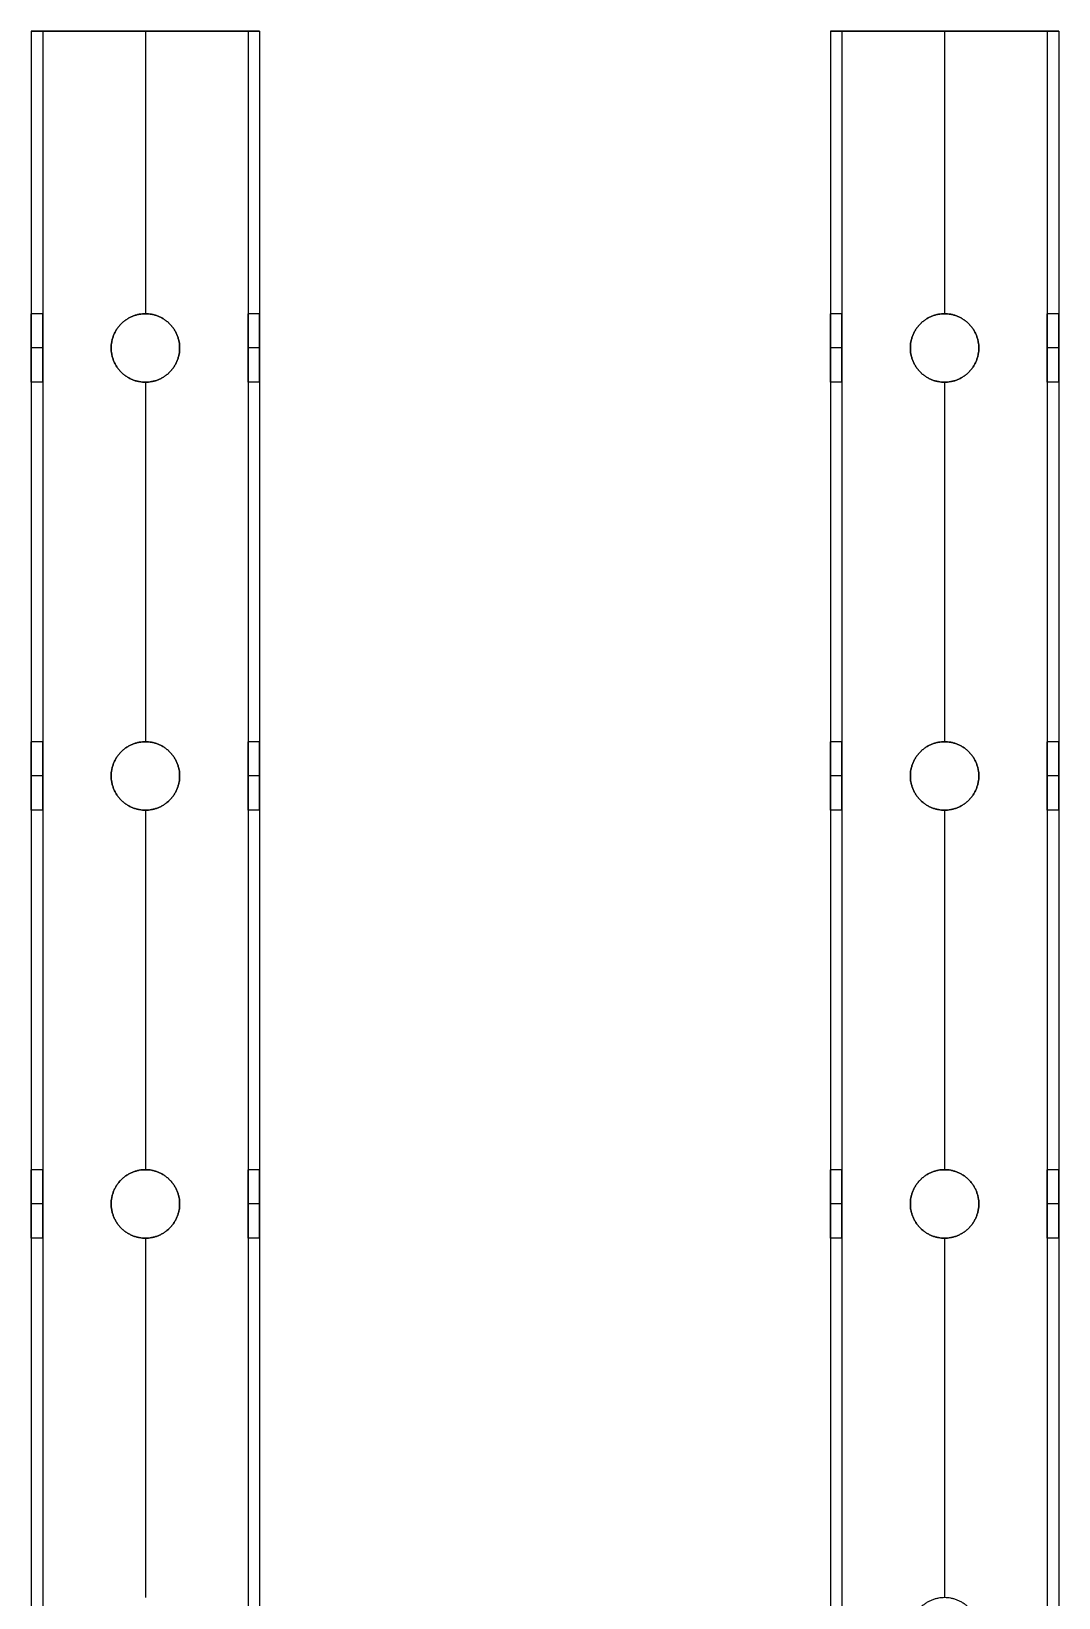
# Model space of a CAD drawing. Header units: millimetres. Extents: x 1279 to 9834, y -699 to 998.
# Drawn here: x 1538.6 to 1718.7, y 394.5 to 669 of the extents above; entities that cross this region are included whole.
import ezdxf

# ---------------------------------------------------------------- set-up
doc = ezdxf.new("R2010")
doc.units = ezdxf.units.MM
doc.header["$MEASUREMENT"] = 0
doc.layers.add('staal', color=7, linetype='Continuous', true_color=0x4c4c4c)

msp = doc.modelspace()

# ---------------------------------------------------------------- linework, layer by layer
at = {"layer": 'staal'}
for p, q in [((1538.62, 669.04, 1847.98), (1540.62, 669.04, 1847.98)), ((1558.62, 669.04, 1827.98), (1558.62, 669.04, 1829.98)), ((1558.62, 669.04, 1865.98), (1558.62, 669.04, 1867.98)), ((1576.62, 669.04, 1847.98), (1578.62, 669.04, 1847.98)), ((1678.7, 669.04, 1847.98), (1680.7, 669.04, 1847.98)), ((1698.7, 669.04, 1827.98), (1698.7, 669.04, 1829.98)), ((1698.7, 669.04, 1865.98), (1698.7, 669.04, 1867.98)), ((1716.7, 669.04, 1847.98), (1718.7, 669.04, 1847.98)), ((1540.62, 619.54, 1847.98), (1538.62, 619.54, 1847.98)), ((1558.62, 619.54, 1865.98), (1558.62, 619.54, 1867.98)), ((1558.62, 619.54, 1827.98), (1558.62, 619.54, 1829.98)), ((1578.62, 619.54, 1847.98), (1576.62, 619.54, 1847.98)), ((1680.7, 619.54, 1847.98), (1678.7, 619.54, 1847.98)), ((1698.7, 619.54, 1865.98), (1698.7, 619.54, 1867.98)), ((1698.7, 619.54, 1827.98), (1698.7, 619.54, 1829.98)), ((1718.7, 619.54, 1847.98), (1716.7, 619.54, 1847.98)), ((1540.62, 613.54, 1853.98), (1538.62, 613.54, 1853.98)), ((1540.62, 613.54, 1841.98), (1538.62, 613.54, 1841.98)), ((1552.62, 613.54, 1865.98), (1552.62, 613.54, 1867.98)), ((1552.62, 613.54, 1827.98), (1552.62, 613.54, 1829.98)), ((1564.62, 613.54, 1865.98), (1564.62, 613.54, 1867.98)), ((1564.62, 613.54, 1827.98), (1564.62, 613.54, 1829.98)), ((1578.62, 613.54, 1853.98), (1576.62, 613.54, 1853.98)), ((1578.62, 613.54, 1841.98), (1576.62, 613.54, 1841.98)), ((1680.7, 613.54, 1853.98), (1678.7, 613.54, 1853.98)), ((1680.7, 613.54, 1841.98), (1678.7, 613.54, 1841.98)), ((1692.7, 613.54, 1865.98), (1692.7, 613.54, 1867.98)), ((1692.7, 613.54, 1827.98), (1692.7, 613.54, 1829.98)), ((1704.7, 613.54, 1865.98), (1704.7, 613.54, 1867.98)), ((1704.7, 613.54, 1827.98), (1704.7, 613.54, 1829.98)), ((1718.7, 613.54, 1853.98), (1716.7, 613.54, 1853.98)), ((1718.7, 613.54, 1841.98), (1716.7, 613.54, 1841.98)), ((1540.62, 607.54, 1847.98), (1538.62, 607.54, 1847.98)), ((1558.62, 607.54, 1865.98), (1558.62, 607.54, 1867.98)), ((1558.62, 607.54, 1827.98), (1558.62, 607.54, 1829.98)), ((1578.62, 607.54, 1847.98), (1576.62, 607.54, 1847.98)), ((1680.7, 607.54, 1847.98), (1678.7, 607.54, 1847.98)), ((1698.7, 607.54, 1865.98), (1698.7, 607.54, 1867.98)), ((1698.7, 607.54, 1827.98), (1698.7, 607.54, 1829.98)), ((1718.7, 607.54, 1847.98), (1716.7, 607.54, 1847.98)), ((1540.62, 544.54, 1847.98), (1538.62, 544.54, 1847.98)), ((1558.62, 544.54, 1865.98), (1558.62, 544.54, 1867.98)), ((1558.62, 544.54, 1827.98), (1558.62, 544.54, 1829.98)), ((1578.62, 544.54, 1847.98), (1576.62, 544.54, 1847.98)), ((1680.7, 544.54, 1847.98), (1678.7, 544.54, 1847.98)), ((1698.7, 544.54, 1865.98), (1698.7, 544.54, 1867.98)), ((1698.7, 544.54, 1827.98), (1698.7, 544.54, 1829.98)), ((1718.7, 544.54, 1847.98), (1716.7, 544.54, 1847.98)), ((1540.62, 538.54, 1853.98), (1538.62, 538.54, 1853.98)), ((1540.62, 538.54, 1841.98), (1538.62, 538.54, 1841.98)), ((1552.62, 538.54, 1865.98), (1552.62, 538.54, 1867.98)), ((1552.62, 538.54, 1827.98), (1552.62, 538.54, 1829.98)), ((1564.62, 538.54, 1865.98), (1564.62, 538.54, 1867.98)), ((1564.62, 538.54, 1827.98), (1564.62, 538.54, 1829.98)), ((1578.62, 538.54, 1853.98), (1576.62, 538.54, 1853.98)), ((1578.62, 538.54, 1841.98), (1576.62, 538.54, 1841.98)), ((1680.7, 538.54, 1853.98), (1678.7, 538.54, 1853.98)), ((1680.7, 538.54, 1841.98), (1678.7, 538.54, 1841.98)), ((1692.7, 538.54, 1865.98), (1692.7, 538.54, 1867.98)), ((1692.7, 538.54, 1827.98), (1692.7, 538.54, 1829.98)), ((1704.7, 538.54, 1865.98), (1704.7, 538.54, 1867.98)), ((1704.7, 538.54, 1827.98), (1704.7, 538.54, 1829.98)), ((1718.7, 538.54, 1853.98), (1716.7, 538.54, 1853.98)), ((1718.7, 538.54, 1841.98), (1716.7, 538.54, 1841.98)), ((1540.62, 532.54, 1847.98), (1538.62, 532.54, 1847.98)), ((1558.62, 532.54, 1865.98), (1558.62, 532.54, 1867.98)), ((1558.62, 532.54, 1827.98), (1558.62, 532.54, 1829.98)), ((1578.62, 532.54, 1847.98), (1576.62, 532.54, 1847.98)), ((1680.7, 532.54, 1847.98), (1678.7, 532.54, 1847.98)), ((1698.7, 532.54, 1865.98), (1698.7, 532.54, 1867.98)), ((1698.7, 532.54, 1827.98), (1698.7, 532.54, 1829.98)), ((1718.7, 532.54, 1847.98), (1716.7, 532.54, 1847.98)), ((1540.62, 469.54, 1847.98), (1538.62, 469.54, 1847.98)), ((1558.62, 469.54, 1865.98), (1558.62, 469.54, 1867.98)), ((1558.62, 469.54, 1827.98), (1558.62, 469.54, 1829.98)), ((1578.62, 469.54, 1847.98), (1576.62, 469.54, 1847.98)), ((1680.7, 469.54, 1847.98), (1678.7, 469.54, 1847.98)), ((1698.7, 469.54, 1865.98), (1698.7, 469.54, 1867.98)), ((1698.7, 469.54, 1827.98), (1698.7, 469.54, 1829.98)), ((1718.7, 469.54, 1847.98), (1716.7, 469.54, 1847.98)), ((1540.62, 463.54, 1853.98), (1538.62, 463.54, 1853.98)), ((1540.62, 463.54, 1841.98), (1538.62, 463.54, 1841.98)), ((1552.62, 463.54, 1865.98), (1552.62, 463.54, 1867.98)), ((1552.62, 463.54, 1827.98), (1552.62, 463.54, 1829.98)), ((1564.62, 463.54, 1865.98), (1564.62, 463.54, 1867.98)), ((1564.62, 463.54, 1827.98), (1564.62, 463.54, 1829.98)), ((1578.62, 463.54, 1853.98), (1576.62, 463.54, 1853.98)), ((1578.62, 463.54, 1841.98), (1576.62, 463.54, 1841.98)), ((1680.7, 463.54, 1853.98), (1678.7, 463.54, 1853.98)), ((1680.7, 463.54, 1841.98), (1678.7, 463.54, 1841.98)), ((1692.7, 463.54, 1865.98), (1692.7, 463.54, 1867.98)), ((1692.7, 463.54, 1827.98), (1692.7, 463.54, 1829.98)), ((1704.7, 463.54, 1865.98), (1704.7, 463.54, 1867.98)), ((1704.7, 463.54, 1827.98), (1704.7, 463.54, 1829.98)), ((1718.7, 463.54, 1853.98), (1716.7, 463.54, 1853.98)), ((1718.7, 463.54, 1841.98), (1716.7, 463.54, 1841.98)), ((1540.62, 457.54, 1847.98), (1538.62, 457.54, 1847.98)), ((1558.62, 457.54, 1865.98), (1558.62, 457.54, 1867.98)), ((1558.62, 457.54, 1827.98), (1558.62, 457.54, 1829.98)), ((1578.62, 457.54, 1847.98), (1576.62, 457.54, 1847.98)), ((1680.7, 457.54, 1847.98), (1678.7, 457.54, 1847.98)), ((1698.7, 457.54, 1865.98), (1698.7, 457.54, 1867.98)), ((1698.7, 457.54, 1827.98), (1698.7, 457.54, 1829.98)), ((1718.7, 457.54, 1847.98), (1716.7, 457.54, 1847.98))]:
    msp.add_line(p, q, dxfattribs=at)
for points in [[(1538.62, 669.04, 1827.98), (1558.62, 669.04, 1827.98), (1578.62, 669.04, 1827.98)], [(1538.62, 669.04, 1827.98), (1538.62, 51.04, 1827.98), (1538.62, -566.96, 1827.98)], [(1578.62, 669.04, 1867.98), (1558.62, 669.04, 1867.98), (1538.62, 669.04, 1867.98)], [(1538.62, 669.04, 1867.98), (1538.62, 51.04, 1867.98), (1538.62, -566.96, 1867.98)], [(1538.62, 669.04, 1867.98), (1538.62, 669.04, 1847.98), (1538.62, 669.04, 1827.98)], [(1538.62, 669.04, 1847.98), (1538.62, 644.29, 1847.98), (1538.62, 619.54, 1847.98)], [(1540.62, 669.04, 1829.98), (1540.62, 669.04, 1847.98), (1540.62, 669.04, 1865.98)], [(1540.62, 669.04, 1865.98), (1540.62, 51.04, 1865.98), (1540.62, -566.96, 1865.98)], [(1540.62, 669.04, 1829.98), (1540.62, 51.04, 1829.98), (1540.62, -566.96, 1829.98)], [(1540.62, 669.04, 1865.98), (1558.62, 669.04, 1865.98), (1576.62, 669.04, 1865.98)], [(1576.62, 669.04, 1829.98), (1558.62, 669.04, 1829.98), (1540.62, 669.04, 1829.98)], [(1540.62, 669.04, 1847.98), (1540.62, 644.29, 1847.98), (1540.62, 619.54, 1847.98)], [(1558.62, 669.04, 1827.98), (1558.62, 644.29, 1827.98), (1558.62, 619.54, 1827.98)], [(1558.62, 669.04, 1867.98), (1558.62, 644.29, 1867.98), (1558.62, 619.54, 1867.98)], [(1558.62, 669.04, 1865.98), (1558.62, 644.29, 1865.98), (1558.62, 619.54, 1865.98)], [(1558.62, 669.04, 1829.98), (1558.62, 644.29, 1829.98), (1558.62, 619.54, 1829.98)], [(1576.62, 669.04, 1865.98), (1576.62, 51.04, 1865.98), (1576.62, -566.96, 1865.98)], [(1576.62, 669.04, 1865.98), (1576.62, 669.04, 1847.98), (1576.62, 669.04, 1829.98)], [(1576.62, 669.04, 1829.98), (1576.62, 51.04, 1829.98), (1576.62, -566.96, 1829.98)], [(1576.62, 669.04, 1847.98), (1576.62, 644.29, 1847.98), (1576.62, 619.54, 1847.98)], [(1578.62, 669.04, 1827.98), (1578.62, 51.04, 1827.98), (1578.62, -566.96, 1827.98)], [(1578.62, 669.04, 1827.98), (1578.62, 669.04, 1847.98), (1578.62, 669.04, 1867.98)], [(1578.62, 669.04, 1867.98), (1578.62, 51.04, 1867.98), (1578.62, -566.96, 1867.98)], [(1578.62, 669.04, 1847.98), (1578.62, 644.29, 1847.98), (1578.62, 619.54, 1847.98)], [(1678.7, 669.04, 1827.98), (1698.7, 669.04, 1827.98), (1718.7, 669.04, 1827.98)], [(1678.7, 669.04, 1827.98), (1678.7, 51.04, 1827.98), (1678.7, -566.96, 1827.98)], [(1718.7, 669.04, 1867.98), (1698.7, 669.04, 1867.98), (1678.7, 669.04, 1867.98)], [(1678.7, 669.04, 1867.98), (1678.7, 51.04, 1867.98), (1678.7, -566.96, 1867.98)], [(1678.7, 669.04, 1867.98), (1678.7, 669.04, 1847.98), (1678.7, 669.04, 1827.98)], [(1678.7, 669.04, 1847.98), (1678.7, 644.29, 1847.98), (1678.7, 619.54, 1847.98)], [(1680.7, 669.04, 1829.98), (1680.7, 669.04, 1847.98), (1680.7, 669.04, 1865.98)], [(1680.7, 669.04, 1865.98), (1680.7, 51.04, 1865.98), (1680.7, -566.96, 1865.98)], [(1680.7, 669.04, 1829.98), (1680.7, 51.04, 1829.98), (1680.7, -566.96, 1829.98)], [(1680.7, 669.04, 1865.98), (1698.7, 669.04, 1865.98), (1716.7, 669.04, 1865.98)], [(1716.7, 669.04, 1829.98), (1698.7, 669.04, 1829.98), (1680.7, 669.04, 1829.98)], [(1680.7, 669.04, 1847.98), (1680.7, 644.29, 1847.98), (1680.7, 619.54, 1847.98)], [(1698.7, 669.04, 1827.98), (1698.7, 644.29, 1827.98), (1698.7, 619.54, 1827.98)], [(1698.7, 669.04, 1867.98), (1698.7, 644.29, 1867.98), (1698.7, 619.54, 1867.98)], [(1698.7, 669.04, 1865.98), (1698.7, 644.29, 1865.98), (1698.7, 619.54, 1865.98)], [(1698.7, 669.04, 1829.98), (1698.7, 644.29, 1829.98), (1698.7, 619.54, 1829.98)], [(1716.7, 669.04, 1865.98), (1716.7, 51.04, 1865.98), (1716.7, -566.96, 1865.98)], [(1716.7, 669.04, 1865.98), (1716.7, 669.04, 1847.98), (1716.7, 669.04, 1829.98)], [(1716.7, 669.04, 1829.98), (1716.7, 51.04, 1829.98), (1716.7, -566.96, 1829.98)], [(1716.7, 669.04, 1847.98), (1716.7, 644.29, 1847.98), (1716.7, 619.54, 1847.98)], [(1718.7, 669.04, 1827.98), (1718.7, 51.04, 1827.98), (1718.7, -566.96, 1827.98)], [(1718.7, 669.04, 1827.98), (1718.7, 669.04, 1847.98), (1718.7, 669.04, 1867.98)], [(1718.7, 669.04, 1867.98), (1718.7, 51.04, 1867.98), (1718.7, -566.96, 1867.98)], [(1718.7, 669.04, 1847.98), (1718.7, 644.29, 1847.98), (1718.7, 619.54, 1847.98)], [(1538.62, 607.54, 1847.98), (1538.62, 576.04, 1847.98), (1538.62, 544.54, 1847.98)], [(1540.62, 607.54, 1847.98), (1540.62, 576.04, 1847.98), (1540.62, 544.54, 1847.98)], [(1558.62, 607.54, 1827.98), (1558.62, 576.04, 1827.98), (1558.62, 544.54, 1827.98)], [(1558.62, 607.54, 1867.98), (1558.62, 576.04, 1867.98), (1558.62, 544.54, 1867.98)], [(1558.62, 607.54, 1865.98), (1558.62, 576.04, 1865.98), (1558.62, 544.54, 1865.98)], [(1558.62, 607.54, 1829.98), (1558.62, 576.04, 1829.98), (1558.62, 544.54, 1829.98)], [(1576.62, 607.54, 1847.98), (1576.62, 576.04, 1847.98), (1576.62, 544.54, 1847.98)], [(1578.62, 607.54, 1847.98), (1578.62, 576.04, 1847.98), (1578.62, 544.54, 1847.98)], [(1678.7, 607.54, 1847.98), (1678.7, 576.04, 1847.98), (1678.7, 544.54, 1847.98)], [(1680.7, 607.54, 1847.98), (1680.7, 576.04, 1847.98), (1680.7, 544.54, 1847.98)], [(1698.7, 607.54, 1827.98), (1698.7, 576.04, 1827.98), (1698.7, 544.54, 1827.98)], [(1698.7, 607.54, 1867.98), (1698.7, 576.04, 1867.98), (1698.7, 544.54, 1867.98)], [(1698.7, 607.54, 1865.98), (1698.7, 576.04, 1865.98), (1698.7, 544.54, 1865.98)], [(1698.7, 607.54, 1829.98), (1698.7, 576.04, 1829.98), (1698.7, 544.54, 1829.98)], [(1716.7, 607.54, 1847.98), (1716.7, 576.04, 1847.98), (1716.7, 544.54, 1847.98)], [(1718.7, 607.54, 1847.98), (1718.7, 576.04, 1847.98), (1718.7, 544.54, 1847.98)], [(1538.62, 532.54, 1847.98), (1538.62, 501.04, 1847.98), (1538.62, 469.54, 1847.98)], [(1540.62, 532.54, 1847.98), (1540.62, 501.04, 1847.98), (1540.62, 469.54, 1847.98)], [(1558.62, 532.54, 1827.98), (1558.62, 501.04, 1827.98), (1558.62, 469.54, 1827.98)], [(1558.62, 532.54, 1867.98), (1558.62, 501.04, 1867.98), (1558.62, 469.54, 1867.98)], [(1558.62, 532.54, 1865.98), (1558.62, 501.04, 1865.98), (1558.62, 469.54, 1865.98)], [(1558.62, 532.54, 1829.98), (1558.62, 501.04, 1829.98), (1558.62, 469.54, 1829.98)], [(1576.62, 532.54, 1847.98), (1576.62, 501.04, 1847.98), (1576.62, 469.54, 1847.98)], [(1578.62, 532.54, 1847.98), (1578.62, 501.04, 1847.98), (1578.62, 469.54, 1847.98)], [(1678.7, 532.54, 1847.98), (1678.7, 501.04, 1847.98), (1678.7, 469.54, 1847.98)], [(1680.7, 532.54, 1847.98), (1680.7, 501.04, 1847.98), (1680.7, 469.54, 1847.98)], [(1698.7, 532.54, 1827.98), (1698.7, 501.04, 1827.98), (1698.7, 469.54, 1827.98)], [(1698.7, 532.54, 1867.98), (1698.7, 501.04, 1867.98), (1698.7, 469.54, 1867.98)], [(1698.7, 532.54, 1865.98), (1698.7, 501.04, 1865.98), (1698.7, 469.54, 1865.98)], [(1698.7, 532.54, 1829.98), (1698.7, 501.04, 1829.98), (1698.7, 469.54, 1829.98)], [(1716.7, 532.54, 1847.98), (1716.7, 501.04, 1847.98), (1716.7, 469.54, 1847.98)], [(1718.7, 532.54, 1847.98), (1718.7, 501.04, 1847.98), (1718.7, 469.54, 1847.98)], [(1538.62, 457.54, 1847.98), (1538.62, 426.04, 1847.98), (1538.62, 394.54, 1847.98)], [(1540.62, 457.54, 1847.98), (1540.62, 426.04, 1847.98), (1540.62, 394.54, 1847.98)], [(1558.62, 457.54, 1827.98), (1558.62, 426.04, 1827.98), (1558.62, 394.54, 1827.98)], [(1558.62, 457.54, 1867.98), (1558.62, 426.04, 1867.98), (1558.62, 394.54, 1867.98)], [(1558.62, 457.54, 1865.98), (1558.62, 426.04, 1865.98), (1558.62, 394.54, 1865.98)], [(1558.62, 457.54, 1829.98), (1558.62, 426.04, 1829.98), (1558.62, 394.54, 1829.98)], [(1576.62, 457.54, 1847.98), (1576.62, 426.04, 1847.98), (1576.62, 394.54, 1847.98)], [(1578.62, 457.54, 1847.98), (1578.62, 426.04, 1847.98), (1578.62, 394.54, 1847.98)], [(1678.7, 457.54, 1847.98), (1678.7, 426.04, 1847.98), (1678.7, 394.54, 1847.98)], [(1680.7, 457.54, 1847.98), (1680.7, 426.04, 1847.98), (1680.7, 394.54, 1847.98)], [(1698.7, 457.54, 1827.98), (1698.7, 426.04, 1827.98), (1698.7, 394.54, 1827.98)], [(1698.7, 457.54, 1867.98), (1698.7, 426.04, 1867.98), (1698.7, 394.54, 1867.98)], [(1698.7, 457.54, 1865.98), (1698.7, 426.04, 1865.98), (1698.7, 394.54, 1865.98)], [(1698.7, 457.54, 1829.98), (1698.7, 426.04, 1829.98), (1698.7, 394.54, 1829.98)], [(1716.7, 457.54, 1847.98), (1716.7, 426.04, 1847.98), (1716.7, 394.54, 1847.98)], [(1718.7, 457.54, 1847.98), (1718.7, 426.04, 1847.98), (1718.7, 394.54, 1847.98)]]:
    msp.add_open_spline(points, degree=2, dxfattribs=at)
for points, weights, knots in [([(1538.62, 613.54, 1853.98), (1538.62, 607.54, 1853.98), (1538.62, 607.54, 1847.98), (1538.62, 607.54, 1841.98), (1538.62, 613.54, 1841.98), (1538.62, 619.54, 1841.98), (1538.62, 619.54, 1847.98), (1538.62, 619.54, 1853.98), (1538.62, 613.54, 1853.98)], [1, 0.707106781187, 1, 0.707106781187, 1, 0.707106781187, 1, 0.707106781187, 1], [0, 0, 0, 7.853982, 7.853982, 15.707963, 15.707963, 23.561945, 23.561945, 31.415927, 31.415927, 31.415927]), ([(1538.62, 613.54, 1853.98), (1538.62, 619.54, 1853.98), (1538.62, 619.54, 1847.98), (1538.62, 619.54, 1841.98), (1538.62, 613.54, 1841.98)], [1, 0.707106781187, 1, 0.707106781187, 1], [-31.415927, -31.415927, -31.415927, -23.561945, -23.561945, -15.707963, -15.707963, -15.707963]), ([(1540.62, 613.54, 1853.98), (1540.62, 619.54, 1853.98), (1540.62, 619.54, 1847.98), (1540.62, 619.54, 1841.98), (1540.62, 613.54, 1841.98), (1540.62, 607.54, 1841.98), (1540.62, 607.54, 1847.98), (1540.62, 607.54, 1853.98), (1540.62, 613.54, 1853.98)], [1, 0.707106781187, 1, 0.707106781187, 1, 0.707106781187, 1, 0.707106781187, 1], [-31.415927, -31.415927, -31.415927, -23.561945, -23.561945, -15.707963, -15.707963, -7.853982, -7.853982, 0, 0, 0]), ([(1552.62, 613.54, 1827.98), (1552.62, 607.54, 1827.98), (1558.62, 607.54, 1827.98), (1564.62, 607.54, 1827.98), (1564.62, 613.54, 1827.98), (1564.62, 619.54, 1827.98), (1558.62, 619.54, 1827.98), (1552.62, 619.54, 1827.98), (1552.62, 613.54, 1827.98)], [1, 0.707106781187, 1, 0.707106781187, 1, 0.707106781187, 1, 0.707106781187, 1], [0, 0, 0, 7.853982, 7.853982, 15.707963, 15.707963, 23.561945, 23.561945, 31.415927, 31.415927, 31.415927]), ([(1552.62, 613.54, 1867.98), (1552.62, 619.54, 1867.98), (1558.62, 619.54, 1867.98), (1564.62, 619.54, 1867.98), (1564.62, 613.54, 1867.98), (1564.62, 607.54, 1867.98), (1558.62, 607.54, 1867.98), (1552.62, 607.54, 1867.98), (1552.62, 613.54, 1867.98)], [1, 0.707106781187, 1, 0.707106781187, 1, 0.707106781187, 1, 0.707106781187, 1], [-31.415927, -31.415927, -31.415927, -23.561945, -23.561945, -15.707963, -15.707963, -7.853982, -7.853982, 0, 0, 0]), ([(1552.62, 613.54, 1865.98), (1552.62, 607.54, 1865.98), (1558.62, 607.54, 1865.98), (1564.62, 607.54, 1865.98), (1564.62, 613.54, 1865.98), (1564.62, 619.54, 1865.98), (1558.62, 619.54, 1865.98), (1552.62, 619.54, 1865.98), (1552.62, 613.54, 1865.98)], [1, 0.707106781187, 1, 0.707106781187, 1, 0.707106781187, 1, 0.707106781187, 1], [0, 0, 0, 7.853982, 7.853982, 15.707963, 15.707963, 23.561945, 23.561945, 31.415927, 31.415927, 31.415927]), ([(1552.62, 613.54, 1829.98), (1552.62, 619.54, 1829.98), (1558.62, 619.54, 1829.98), (1564.62, 619.54, 1829.98), (1564.62, 613.54, 1829.98), (1564.62, 607.54, 1829.98), (1558.62, 607.54, 1829.98), (1552.62, 607.54, 1829.98), (1552.62, 613.54, 1829.98)], [1, 0.707106781187, 1, 0.707106781187, 1, 0.707106781187, 1, 0.707106781187, 1], [-31.415927, -31.415927, -31.415927, -23.561945, -23.561945, -15.707963, -15.707963, -7.853982, -7.853982, 0, 0, 0]), ([(1564.62, 613.54, 1827.98), (1564.62, 619.54, 1827.98), (1558.62, 619.54, 1827.98), (1552.62, 619.54, 1827.98), (1552.62, 613.54, 1827.98)], [1, 0.707106781187, 1, 0.707106781187, 1], [15.707963, 15.707963, 15.707963, 23.561945, 23.561945, 31.415927, 31.415927, 31.415927]), ([(1576.62, 613.54, 1853.98), (1576.62, 607.54, 1853.98), (1576.62, 607.54, 1847.98), (1576.62, 607.54, 1841.98), (1576.62, 613.54, 1841.98), (1576.62, 619.54, 1841.98), (1576.62, 619.54, 1847.98), (1576.62, 619.54, 1853.98), (1576.62, 613.54, 1853.98)], [1, 0.707106781187, 1, 0.707106781187, 1, 0.707106781187, 1, 0.707106781187, 1], [0, 0, 0, 7.853982, 7.853982, 15.707963, 15.707963, 23.561945, 23.561945, 31.415927, 31.415927, 31.415927]), ([(1578.62, 613.54, 1853.98), (1578.62, 619.54, 1853.98), (1578.62, 619.54, 1847.98), (1578.62, 619.54, 1841.98), (1578.62, 613.54, 1841.98), (1578.62, 607.54, 1841.98), (1578.62, 607.54, 1847.98), (1578.62, 607.54, 1853.98), (1578.62, 613.54, 1853.98)], [1, 0.707106781187, 1, 0.707106781187, 1, 0.707106781187, 1, 0.707106781187, 1], [-31.415927, -31.415927, -31.415927, -23.561945, -23.561945, -15.707963, -15.707963, -7.853982, -7.853982, 0, 0, 0]), ([(1678.7, 613.54, 1853.98), (1678.7, 607.54, 1853.98), (1678.7, 607.54, 1847.98), (1678.7, 607.54, 1841.98), (1678.7, 613.54, 1841.98), (1678.7, 619.54, 1841.98), (1678.7, 619.54, 1847.98), (1678.7, 619.54, 1853.98), (1678.7, 613.54, 1853.98)], [1, 0.707106781187, 1, 0.707106781187, 1, 0.707106781187, 1, 0.707106781187, 1], [0, 0, 0, 7.853982, 7.853982, 15.707963, 15.707963, 23.561945, 23.561945, 31.415927, 31.415927, 31.415927]), ([(1678.7, 613.54, 1853.98), (1678.7, 619.54, 1853.98), (1678.7, 619.54, 1847.98), (1678.7, 619.54, 1841.98), (1678.7, 613.54, 1841.98)], [1, 0.707106781187, 1, 0.707106781187, 1], [-31.415927, -31.415927, -31.415927, -23.561945, -23.561945, -15.707963, -15.707963, -15.707963]), ([(1680.7, 613.54, 1853.98), (1680.7, 619.54, 1853.98), (1680.7, 619.54, 1847.98), (1680.7, 619.54, 1841.98), (1680.7, 613.54, 1841.98), (1680.7, 607.54, 1841.98), (1680.7, 607.54, 1847.98), (1680.7, 607.54, 1853.98), (1680.7, 613.54, 1853.98)], [1, 0.707106781187, 1, 0.707106781187, 1, 0.707106781187, 1, 0.707106781187, 1], [-31.415927, -31.415927, -31.415927, -23.561945, -23.561945, -15.707963, -15.707963, -7.853982, -7.853982, 0, 0, 0]), ([(1692.7, 613.54, 1827.98), (1692.7, 607.54, 1827.98), (1698.7, 607.54, 1827.98), (1704.7, 607.54, 1827.98), (1704.7, 613.54, 1827.98), (1704.7, 619.54, 1827.98), (1698.7, 619.54, 1827.98), (1692.7, 619.54, 1827.98), (1692.7, 613.54, 1827.98)], [1, 0.707106781187, 1, 0.707106781187, 1, 0.707106781187, 1, 0.707106781187, 1], [0, 0, 0, 7.853982, 7.853982, 15.707963, 15.707963, 23.561945, 23.561945, 31.415927, 31.415927, 31.415927]), ([(1692.7, 613.54, 1867.98), (1692.7, 619.54, 1867.98), (1698.7, 619.54, 1867.98), (1704.7, 619.54, 1867.98), (1704.7, 613.54, 1867.98), (1704.7, 607.54, 1867.98), (1698.7, 607.54, 1867.98), (1692.7, 607.54, 1867.98), (1692.7, 613.54, 1867.98)], [1, 0.707106781187, 1, 0.707106781187, 1, 0.707106781187, 1, 0.707106781187, 1], [-31.415927, -31.415927, -31.415927, -23.561945, -23.561945, -15.707963, -15.707963, -7.853982, -7.853982, 0, 0, 0]), ([(1692.7, 613.54, 1865.98), (1692.7, 607.54, 1865.98), (1698.7, 607.54, 1865.98), (1704.7, 607.54, 1865.98), (1704.7, 613.54, 1865.98), (1704.7, 619.54, 1865.98), (1698.7, 619.54, 1865.98), (1692.7, 619.54, 1865.98), (1692.7, 613.54, 1865.98)], [1, 0.707106781187, 1, 0.707106781187, 1, 0.707106781187, 1, 0.707106781187, 1], [0, 0, 0, 7.853982, 7.853982, 15.707963, 15.707963, 23.561945, 23.561945, 31.415927, 31.415927, 31.415927]), ([(1692.7, 613.54, 1829.98), (1692.7, 619.54, 1829.98), (1698.7, 619.54, 1829.98), (1704.7, 619.54, 1829.98), (1704.7, 613.54, 1829.98), (1704.7, 607.54, 1829.98), (1698.7, 607.54, 1829.98), (1692.7, 607.54, 1829.98), (1692.7, 613.54, 1829.98)], [1, 0.707106781187, 1, 0.707106781187, 1, 0.707106781187, 1, 0.707106781187, 1], [-31.415927, -31.415927, -31.415927, -23.561945, -23.561945, -15.707963, -15.707963, -7.853982, -7.853982, 0, 0, 0]), ([(1704.7, 613.54, 1827.98), (1704.7, 619.54, 1827.98), (1698.7, 619.54, 1827.98), (1692.7, 619.54, 1827.98), (1692.7, 613.54, 1827.98)], [1, 0.707106781187, 1, 0.707106781187, 1], [15.707963, 15.707963, 15.707963, 23.561945, 23.561945, 31.415927, 31.415927, 31.415927]), ([(1716.7, 613.54, 1853.98), (1716.7, 607.54, 1853.98), (1716.7, 607.54, 1847.98), (1716.7, 607.54, 1841.98), (1716.7, 613.54, 1841.98), (1716.7, 619.54, 1841.98), (1716.7, 619.54, 1847.98), (1716.7, 619.54, 1853.98), (1716.7, 613.54, 1853.98)], [1, 0.707106781187, 1, 0.707106781187, 1, 0.707106781187, 1, 0.707106781187, 1], [0, 0, 0, 7.853982, 7.853982, 15.707963, 15.707963, 23.561945, 23.561945, 31.415927, 31.415927, 31.415927]), ([(1718.7, 613.54, 1853.98), (1718.7, 619.54, 1853.98), (1718.7, 619.54, 1847.98), (1718.7, 619.54, 1841.98), (1718.7, 613.54, 1841.98), (1718.7, 607.54, 1841.98), (1718.7, 607.54, 1847.98), (1718.7, 607.54, 1853.98), (1718.7, 613.54, 1853.98)], [1, 0.707106781187, 1, 0.707106781187, 1, 0.707106781187, 1, 0.707106781187, 1], [-31.415927, -31.415927, -31.415927, -23.561945, -23.561945, -15.707963, -15.707963, -7.853982, -7.853982, 0, 0, 0]), ([(1538.62, 538.54, 1853.98), (1538.62, 532.54, 1853.98), (1538.62, 532.54, 1847.98), (1538.62, 532.54, 1841.98), (1538.62, 538.54, 1841.98), (1538.62, 544.54, 1841.98), (1538.62, 544.54, 1847.98), (1538.62, 544.54, 1853.98), (1538.62, 538.54, 1853.98)], [1, 0.707106781187, 1, 0.707106781187, 1, 0.707106781187, 1, 0.707106781187, 1], [0, 0, 0, 7.853982, 7.853982, 15.707963, 15.707963, 23.561945, 23.561945, 31.415927, 31.415927, 31.415927]), ([(1538.62, 538.54, 1853.98), (1538.62, 544.54, 1853.98), (1538.62, 544.54, 1847.98), (1538.62, 544.54, 1841.98), (1538.62, 538.54, 1841.98)], [1, 0.707106781187, 1, 0.707106781187, 1], [-31.415927, -31.415927, -31.415927, -23.561945, -23.561945, -15.707963, -15.707963, -15.707963]), ([(1540.62, 538.54, 1853.98), (1540.62, 544.54, 1853.98), (1540.62, 544.54, 1847.98), (1540.62, 544.54, 1841.98), (1540.62, 538.54, 1841.98), (1540.62, 532.54, 1841.98), (1540.62, 532.54, 1847.98), (1540.62, 532.54, 1853.98), (1540.62, 538.54, 1853.98)], [1, 0.707106781187, 1, 0.707106781187, 1, 0.707106781187, 1, 0.707106781187, 1], [-31.415927, -31.415927, -31.415927, -23.561945, -23.561945, -15.707963, -15.707963, -7.853982, -7.853982, 0, 0, 0]), ([(1552.62, 538.54, 1827.98), (1552.62, 532.54, 1827.98), (1558.62, 532.54, 1827.98), (1564.62, 532.54, 1827.98), (1564.62, 538.54, 1827.98), (1564.62, 544.54, 1827.98), (1558.62, 544.54, 1827.98), (1552.62, 544.54, 1827.98), (1552.62, 538.54, 1827.98)], [1, 0.707106781187, 1, 0.707106781187, 1, 0.707106781187, 1, 0.707106781187, 1], [0, 0, 0, 7.853982, 7.853982, 15.707963, 15.707963, 23.561945, 23.561945, 31.415927, 31.415927, 31.415927]), ([(1552.62, 538.54, 1867.98), (1552.62, 544.54, 1867.98), (1558.62, 544.54, 1867.98), (1564.62, 544.54, 1867.98), (1564.62, 538.54, 1867.98), (1564.62, 532.54, 1867.98), (1558.62, 532.54, 1867.98), (1552.62, 532.54, 1867.98), (1552.62, 538.54, 1867.98)], [1, 0.707106781187, 1, 0.707106781187, 1, 0.707106781187, 1, 0.707106781187, 1], [-31.415927, -31.415927, -31.415927, -23.561945, -23.561945, -15.707963, -15.707963, -7.853982, -7.853982, 0, 0, 0]), ([(1552.62, 538.54, 1865.98), (1552.62, 532.54, 1865.98), (1558.62, 532.54, 1865.98), (1564.62, 532.54, 1865.98), (1564.62, 538.54, 1865.98), (1564.62, 544.54, 1865.98), (1558.62, 544.54, 1865.98), (1552.62, 544.54, 1865.98), (1552.62, 538.54, 1865.98)], [1, 0.707106781187, 1, 0.707106781187, 1, 0.707106781187, 1, 0.707106781187, 1], [0, 0, 0, 7.853982, 7.853982, 15.707963, 15.707963, 23.561945, 23.561945, 31.415927, 31.415927, 31.415927]), ([(1552.62, 538.54, 1829.98), (1552.62, 544.54, 1829.98), (1558.62, 544.54, 1829.98), (1564.62, 544.54, 1829.98), (1564.62, 538.54, 1829.98), (1564.62, 532.54, 1829.98), (1558.62, 532.54, 1829.98), (1552.62, 532.54, 1829.98), (1552.62, 538.54, 1829.98)], [1, 0.707106781187, 1, 0.707106781187, 1, 0.707106781187, 1, 0.707106781187, 1], [-31.415927, -31.415927, -31.415927, -23.561945, -23.561945, -15.707963, -15.707963, -7.853982, -7.853982, 0, 0, 0]), ([(1564.62, 538.54, 1827.98), (1564.62, 544.54, 1827.98), (1558.62, 544.54, 1827.98), (1552.62, 544.54, 1827.98), (1552.62, 538.54, 1827.98)], [1, 0.707106781187, 1, 0.707106781187, 1], [15.707963, 15.707963, 15.707963, 23.561945, 23.561945, 31.415927, 31.415927, 31.415927]), ([(1576.62, 538.54, 1853.98), (1576.62, 532.54, 1853.98), (1576.62, 532.54, 1847.98), (1576.62, 532.54, 1841.98), (1576.62, 538.54, 1841.98), (1576.62, 544.54, 1841.98), (1576.62, 544.54, 1847.98), (1576.62, 544.54, 1853.98), (1576.62, 538.54, 1853.98)], [1, 0.707106781187, 1, 0.707106781187, 1, 0.707106781187, 1, 0.707106781187, 1], [0, 0, 0, 7.853982, 7.853982, 15.707963, 15.707963, 23.561945, 23.561945, 31.415927, 31.415927, 31.415927]), ([(1578.62, 538.54, 1853.98), (1578.62, 544.54, 1853.98), (1578.62, 544.54, 1847.98), (1578.62, 544.54, 1841.98), (1578.62, 538.54, 1841.98), (1578.62, 532.54, 1841.98), (1578.62, 532.54, 1847.98), (1578.62, 532.54, 1853.98), (1578.62, 538.54, 1853.98)], [1, 0.707106781187, 1, 0.707106781187, 1, 0.707106781187, 1, 0.707106781187, 1], [-31.415927, -31.415927, -31.415927, -23.561945, -23.561945, -15.707963, -15.707963, -7.853982, -7.853982, 0, 0, 0]), ([(1678.7, 538.54, 1853.98), (1678.7, 532.54, 1853.98), (1678.7, 532.54, 1847.98), (1678.7, 532.54, 1841.98), (1678.7, 538.54, 1841.98), (1678.7, 544.54, 1841.98), (1678.7, 544.54, 1847.98), (1678.7, 544.54, 1853.98), (1678.7, 538.54, 1853.98)], [1, 0.707106781187, 1, 0.707106781187, 1, 0.707106781187, 1, 0.707106781187, 1], [0, 0, 0, 7.853982, 7.853982, 15.707963, 15.707963, 23.561945, 23.561945, 31.415927, 31.415927, 31.415927]), ([(1678.7, 538.54, 1853.98), (1678.7, 544.54, 1853.98), (1678.7, 544.54, 1847.98), (1678.7, 544.54, 1841.98), (1678.7, 538.54, 1841.98)], [1, 0.707106781187, 1, 0.707106781187, 1], [-31.415927, -31.415927, -31.415927, -23.561945, -23.561945, -15.707963, -15.707963, -15.707963]), ([(1680.7, 538.54, 1853.98), (1680.7, 544.54, 1853.98), (1680.7, 544.54, 1847.98), (1680.7, 544.54, 1841.98), (1680.7, 538.54, 1841.98), (1680.7, 532.54, 1841.98), (1680.7, 532.54, 1847.98), (1680.7, 532.54, 1853.98), (1680.7, 538.54, 1853.98)], [1, 0.707106781187, 1, 0.707106781187, 1, 0.707106781187, 1, 0.707106781187, 1], [-31.415927, -31.415927, -31.415927, -23.561945, -23.561945, -15.707963, -15.707963, -7.853982, -7.853982, 0, 0, 0]), ([(1692.7, 538.54, 1827.98), (1692.7, 532.54, 1827.98), (1698.7, 532.54, 1827.98), (1704.7, 532.54, 1827.98), (1704.7, 538.54, 1827.98), (1704.7, 544.54, 1827.98), (1698.7, 544.54, 1827.98), (1692.7, 544.54, 1827.98), (1692.7, 538.54, 1827.98)], [1, 0.707106781187, 1, 0.707106781187, 1, 0.707106781187, 1, 0.707106781187, 1], [0, 0, 0, 7.853982, 7.853982, 15.707963, 15.707963, 23.561945, 23.561945, 31.415927, 31.415927, 31.415927]), ([(1692.7, 538.54, 1867.98), (1692.7, 544.54, 1867.98), (1698.7, 544.54, 1867.98), (1704.7, 544.54, 1867.98), (1704.7, 538.54, 1867.98), (1704.7, 532.54, 1867.98), (1698.7, 532.54, 1867.98), (1692.7, 532.54, 1867.98), (1692.7, 538.54, 1867.98)], [1, 0.707106781187, 1, 0.707106781187, 1, 0.707106781187, 1, 0.707106781187, 1], [-31.415927, -31.415927, -31.415927, -23.561945, -23.561945, -15.707963, -15.707963, -7.853982, -7.853982, 0, 0, 0]), ([(1692.7, 538.54, 1865.98), (1692.7, 532.54, 1865.98), (1698.7, 532.54, 1865.98), (1704.7, 532.54, 1865.98), (1704.7, 538.54, 1865.98), (1704.7, 544.54, 1865.98), (1698.7, 544.54, 1865.98), (1692.7, 544.54, 1865.98), (1692.7, 538.54, 1865.98)], [1, 0.707106781187, 1, 0.707106781187, 1, 0.707106781187, 1, 0.707106781187, 1], [0, 0, 0, 7.853982, 7.853982, 15.707963, 15.707963, 23.561945, 23.561945, 31.415927, 31.415927, 31.415927]), ([(1692.7, 538.54, 1829.98), (1692.7, 544.54, 1829.98), (1698.7, 544.54, 1829.98), (1704.7, 544.54, 1829.98), (1704.7, 538.54, 1829.98), (1704.7, 532.54, 1829.98), (1698.7, 532.54, 1829.98), (1692.7, 532.54, 1829.98), (1692.7, 538.54, 1829.98)], [1, 0.707106781187, 1, 0.707106781187, 1, 0.707106781187, 1, 0.707106781187, 1], [-31.415927, -31.415927, -31.415927, -23.561945, -23.561945, -15.707963, -15.707963, -7.853982, -7.853982, 0, 0, 0]), ([(1704.7, 538.54, 1827.98), (1704.7, 544.54, 1827.98), (1698.7, 544.54, 1827.98), (1692.7, 544.54, 1827.98), (1692.7, 538.54, 1827.98)], [1, 0.707106781187, 1, 0.707106781187, 1], [15.707963, 15.707963, 15.707963, 23.561945, 23.561945, 31.415927, 31.415927, 31.415927]), ([(1716.7, 538.54, 1853.98), (1716.7, 532.54, 1853.98), (1716.7, 532.54, 1847.98), (1716.7, 532.54, 1841.98), (1716.7, 538.54, 1841.98), (1716.7, 544.54, 1841.98), (1716.7, 544.54, 1847.98), (1716.7, 544.54, 1853.98), (1716.7, 538.54, 1853.98)], [1, 0.707106781187, 1, 0.707106781187, 1, 0.707106781187, 1, 0.707106781187, 1], [0, 0, 0, 7.853982, 7.853982, 15.707963, 15.707963, 23.561945, 23.561945, 31.415927, 31.415927, 31.415927]), ([(1718.7, 538.54, 1853.98), (1718.7, 544.54, 1853.98), (1718.7, 544.54, 1847.98), (1718.7, 544.54, 1841.98), (1718.7, 538.54, 1841.98), (1718.7, 532.54, 1841.98), (1718.7, 532.54, 1847.98), (1718.7, 532.54, 1853.98), (1718.7, 538.54, 1853.98)], [1, 0.707106781187, 1, 0.707106781187, 1, 0.707106781187, 1, 0.707106781187, 1], [-31.415927, -31.415927, -31.415927, -23.561945, -23.561945, -15.707963, -15.707963, -7.853982, -7.853982, 0, 0, 0]), ([(1538.62, 463.54, 1853.98), (1538.62, 457.54, 1853.98), (1538.62, 457.54, 1847.98), (1538.62, 457.54, 1841.98), (1538.62, 463.54, 1841.98), (1538.62, 469.54, 1841.98), (1538.62, 469.54, 1847.98), (1538.62, 469.54, 1853.98), (1538.62, 463.54, 1853.98)], [0.999999860338, 0.707106851018, 1, 0.707106781187, 1, 0.707106781187, 1, 0.707106781187, 1], [0, 0, 0, 7.85398, 7.85398, 15.707962, 15.707962, 23.561944, 23.561944, 31.415927, 31.415927, 31.415927]), ([(1538.62, 463.54, 1853.98), (1538.62, 469.54, 1853.98), (1538.62, 469.54, 1847.98), (1538.62, 469.54, 1841.98), (1538.62, 463.54, 1841.98)], [1, 0.707106781187, 1, 0.707106781187, 1], [-31.415927, -31.415927, -31.415927, -23.561945, -23.561945, -15.707963, -15.707963, -15.707963]), ([(1540.62, 463.54, 1853.98), (1540.62, 469.54, 1853.98), (1540.62, 469.54, 1847.98), (1540.62, 469.54, 1841.98), (1540.62, 463.54, 1841.98), (1540.62, 457.54, 1841.98), (1540.62, 457.54, 1847.98), (1540.62, 457.54, 1853.98), (1540.62, 463.54, 1853.98)], [1, 0.707106781187, 1, 0.707106781187, 1, 0.707106781187, 1, 0.707106781187, 1], [-31.415927, -31.415927, -31.415927, -23.561945, -23.561945, -15.707963, -15.707963, -7.853982, -7.853982, 0, 0, 0]), ([(1552.62, 463.54, 1827.98), (1552.62, 457.54, 1827.98), (1558.62, 457.54, 1827.98), (1564.62, 457.54, 1827.98), (1564.62, 463.54, 1827.98), (1564.62, 469.54, 1827.98), (1558.62, 469.54, 1827.98), (1552.62, 469.54, 1827.98), (1552.62, 463.54, 1827.98)], [1, 0.707106781187, 1, 0.707106781187, 1, 0.707106781187, 1, 0.707106781187, 1], [0, 0, 0, 7.853982, 7.853982, 15.707963, 15.707963, 23.561945, 23.561945, 31.415927, 31.415927, 31.415927]), ([(1552.62, 463.54, 1867.98), (1552.62, 469.54, 1867.98), (1558.62, 469.54, 1867.98), (1564.62, 469.54, 1867.98), (1564.62, 463.54, 1867.98), (1564.62, 457.54, 1867.98), (1558.62, 457.54, 1867.98), (1552.62, 457.54, 1867.98), (1552.62, 463.54, 1867.98)], [1, 0.707106781187, 1, 0.707106781187, 1, 0.707106781187, 1, 0.707106781187, 1], [-31.415927, -31.415927, -31.415927, -23.561945, -23.561945, -15.707963, -15.707963, -7.853982, -7.853982, 0, 0, 0]), ([(1552.62, 463.54, 1865.98), (1552.62, 457.54, 1865.98), (1558.62, 457.54, 1865.98), (1564.62, 457.54, 1865.98), (1564.62, 463.54, 1865.98), (1564.62, 469.54, 1865.98), (1558.62, 469.54, 1865.98), (1552.62, 469.54, 1865.98), (1552.62, 463.54, 1865.98)], [1, 0.707106781187, 1, 0.707106781187, 1, 0.707106781187, 1, 0.707106781187, 1], [0, 0, 0, 7.853982, 7.853982, 15.707963, 15.707963, 23.561945, 23.561945, 31.415927, 31.415927, 31.415927]), ([(1552.62, 463.54, 1829.98), (1552.62, 469.54, 1829.98), (1558.62, 469.54, 1829.98), (1564.62, 469.54, 1829.98), (1564.62, 463.54, 1829.98), (1564.62, 457.54, 1829.98), (1558.62, 457.54, 1829.98), (1552.62, 457.54, 1829.98), (1552.62, 463.54, 1829.98)], [1, 0.707106781187, 1, 0.707106781187, 1, 0.707106781187, 1, 0.707106781187, 1], [-31.415927, -31.415927, -31.415927, -23.561945, -23.561945, -15.707963, -15.707963, -7.853982, -7.853982, 0, 0, 0]), ([(1564.62, 463.54, 1827.98), (1564.62, 469.54, 1827.98), (1558.62, 469.54, 1827.98), (1552.62, 469.54, 1827.98), (1552.62, 463.54, 1827.98)], [1, 0.707106781187, 1, 0.707106781187, 1], [15.707963, 15.707963, 15.707963, 23.561945, 23.561945, 31.415927, 31.415927, 31.415927]), ([(1576.62, 463.54, 1853.98), (1576.62, 457.54, 1853.98), (1576.62, 457.54, 1847.98), (1576.62, 457.54, 1841.98), (1576.62, 463.54, 1841.98), (1576.62, 469.54, 1841.98), (1576.62, 469.54, 1847.98), (1576.62, 469.54, 1853.98), (1576.62, 463.54, 1853.98)], [1, 0.707106781187, 1, 0.707106781187, 1, 0.707106781187, 1, 0.707106781187, 1], [0, 0, 0, 7.853982, 7.853982, 15.707963, 15.707963, 23.561945, 23.561945, 31.415927, 31.415927, 31.415927]), ([(1578.62, 463.54, 1853.98), (1578.62, 469.54, 1853.98), (1578.62, 469.54, 1847.98), (1578.62, 469.54, 1841.98), (1578.62, 463.54, 1841.98), (1578.62, 457.54, 1841.98), (1578.62, 457.54, 1847.98), (1578.62, 457.54, 1853.98), (1578.62, 463.54, 1853.98)], [1, 0.707106781187, 1, 0.707106781187, 1, 0.707106781187, 1, 0.707106851018, 0.999999860338], [-31.415927, -31.415927, -31.415927, -23.561944, -23.561944, -15.707962, -15.707962, -7.85398, -7.85398, 0, 0, 0]), ([(1678.7, 463.54, 1853.98), (1678.7, 457.54, 1853.98), (1678.7, 457.54, 1847.98), (1678.7, 457.54, 1841.98), (1678.7, 463.54, 1841.98), (1678.7, 469.54, 1841.98), (1678.7, 469.54, 1847.98), (1678.7, 469.54, 1853.98), (1678.7, 463.54, 1853.98)], [0.999999860338, 0.707106851018, 1, 0.707106781187, 1, 0.707106781187, 1, 0.707106781187, 1], [0, 0, 0, 7.85398, 7.85398, 15.707962, 15.707962, 23.561944, 23.561944, 31.415927, 31.415927, 31.415927]), ([(1678.7, 463.54, 1853.98), (1678.7, 469.54, 1853.98), (1678.7, 469.54, 1847.98), (1678.7, 469.54, 1841.98), (1678.7, 463.54, 1841.98)], [1, 0.707106781187, 1, 0.707106781187, 1], [-31.415927, -31.415927, -31.415927, -23.561945, -23.561945, -15.707963, -15.707963, -15.707963]), ([(1680.7, 463.54, 1853.98), (1680.7, 469.54, 1853.98), (1680.7, 469.54, 1847.98), (1680.7, 469.54, 1841.98), (1680.7, 463.54, 1841.98), (1680.7, 457.54, 1841.98), (1680.7, 457.54, 1847.98), (1680.7, 457.54, 1853.98), (1680.7, 463.54, 1853.98)], [1, 0.707106781187, 1, 0.707106781187, 1, 0.707106781187, 1, 0.707106781187, 1], [-31.415927, -31.415927, -31.415927, -23.561945, -23.561945, -15.707963, -15.707963, -7.853982, -7.853982, 0, 0, 0]), ([(1692.7, 463.54, 1827.98), (1692.7, 457.54, 1827.98), (1698.7, 457.54, 1827.98), (1704.7, 457.54, 1827.98), (1704.7, 463.54, 1827.98), (1704.7, 469.54, 1827.98), (1698.7, 469.54, 1827.98), (1692.7, 469.54, 1827.98), (1692.7, 463.54, 1827.98)], [1, 0.707106781187, 1, 0.707106781187, 1, 0.707106781187, 1, 0.707106781187, 1], [0, 0, 0, 7.853982, 7.853982, 15.707963, 15.707963, 23.561945, 23.561945, 31.415927, 31.415927, 31.415927]), ([(1692.7, 463.54, 1867.98), (1692.7, 469.54, 1867.98), (1698.7, 469.54, 1867.98), (1704.7, 469.54, 1867.98), (1704.7, 463.54, 1867.98), (1704.7, 457.54, 1867.98), (1698.7, 457.54, 1867.98), (1692.7, 457.54, 1867.98), (1692.7, 463.54, 1867.98)], [1, 0.707106781187, 1, 0.707106781187, 1, 0.707106781187, 1, 0.707106781187, 1], [-31.415927, -31.415927, -31.415927, -23.561945, -23.561945, -15.707963, -15.707963, -7.853982, -7.853982, 0, 0, 0]), ([(1692.7, 463.54, 1865.98), (1692.7, 457.54, 1865.98), (1698.7, 457.54, 1865.98), (1704.7, 457.54, 1865.98), (1704.7, 463.54, 1865.98), (1704.7, 469.54, 1865.98), (1698.7, 469.54, 1865.98), (1692.7, 469.54, 1865.98), (1692.7, 463.54, 1865.98)], [1, 0.707106781187, 1, 0.707106781187, 1, 0.707106781187, 1, 0.707106781187, 1], [0, 0, 0, 7.853982, 7.853982, 15.707963, 15.707963, 23.561945, 23.561945, 31.415927, 31.415927, 31.415927]), ([(1692.7, 463.54, 1829.98), (1692.7, 469.54, 1829.98), (1698.7, 469.54, 1829.98), (1704.7, 469.54, 1829.98), (1704.7, 463.54, 1829.98), (1704.7, 457.54, 1829.98), (1698.7, 457.54, 1829.98), (1692.7, 457.54, 1829.98), (1692.7, 463.54, 1829.98)], [1, 0.707106781187, 1, 0.707106781187, 1, 0.707106781187, 1, 0.707106781187, 1], [-31.415927, -31.415927, -31.415927, -23.561945, -23.561945, -15.707963, -15.707963, -7.853982, -7.853982, 0, 0, 0]), ([(1704.7, 463.54, 1827.98), (1704.7, 469.54, 1827.98), (1698.7, 469.54, 1827.98), (1692.7, 469.54, 1827.98), (1692.7, 463.54, 1827.98)], [1, 0.707106781187, 1, 0.707106781187, 1], [15.707963, 15.707963, 15.707963, 23.561945, 23.561945, 31.415927, 31.415927, 31.415927]), ([(1716.7, 463.54, 1853.98), (1716.7, 457.54, 1853.98), (1716.7, 457.54, 1847.98), (1716.7, 457.54, 1841.98), (1716.7, 463.54, 1841.98), (1716.7, 469.54, 1841.98), (1716.7, 469.54, 1847.98), (1716.7, 469.54, 1853.98), (1716.7, 463.54, 1853.98)], [1, 0.707106781187, 1, 0.707106781187, 1, 0.707106781187, 1, 0.707106781187, 1], [0, 0, 0, 7.853982, 7.853982, 15.707963, 15.707963, 23.561945, 23.561945, 31.415927, 31.415927, 31.415927]), ([(1718.7, 463.54, 1853.98), (1718.7, 469.54, 1853.98), (1718.7, 469.54, 1847.98), (1718.7, 469.54, 1841.98), (1718.7, 463.54, 1841.98), (1718.7, 457.54, 1841.98), (1718.7, 457.54, 1847.98), (1718.7, 457.54, 1853.98), (1718.7, 463.54, 1853.98)], [1, 0.707106781187, 1, 0.707106781187, 1, 0.707106781187, 1, 0.707106851018, 0.999999860338], [-31.415927, -31.415927, -31.415927, -23.561944, -23.561944, -15.707962, -15.707962, -7.85398, -7.85398, 0, 0, 0]), ([(1692.7, 388.54, 1867.98), (1692.7, 394.54, 1867.98), (1698.7, 394.54, 1867.98), (1704.7, 394.54, 1867.98), (1704.7, 388.54, 1867.98), (1704.7, 382.54, 1867.98), (1698.7, 382.54, 1867.98), (1692.7, 382.54, 1867.98), (1692.7, 388.54, 1867.98)], [1, 0.707106781187, 1, 0.707106781187, 1, 0.707106781187, 1, 0.707106781187, 1], [-31.415927, -31.415927, -31.415927, -23.561945, -23.561945, -15.707963, -15.707963, -7.853982, -7.853982, 0, 0, 0])]:
    msp.add_rational_spline(points, weights, degree=2, knots=knots, dxfattribs=at)

doc.saveas('drawing.dxf')
